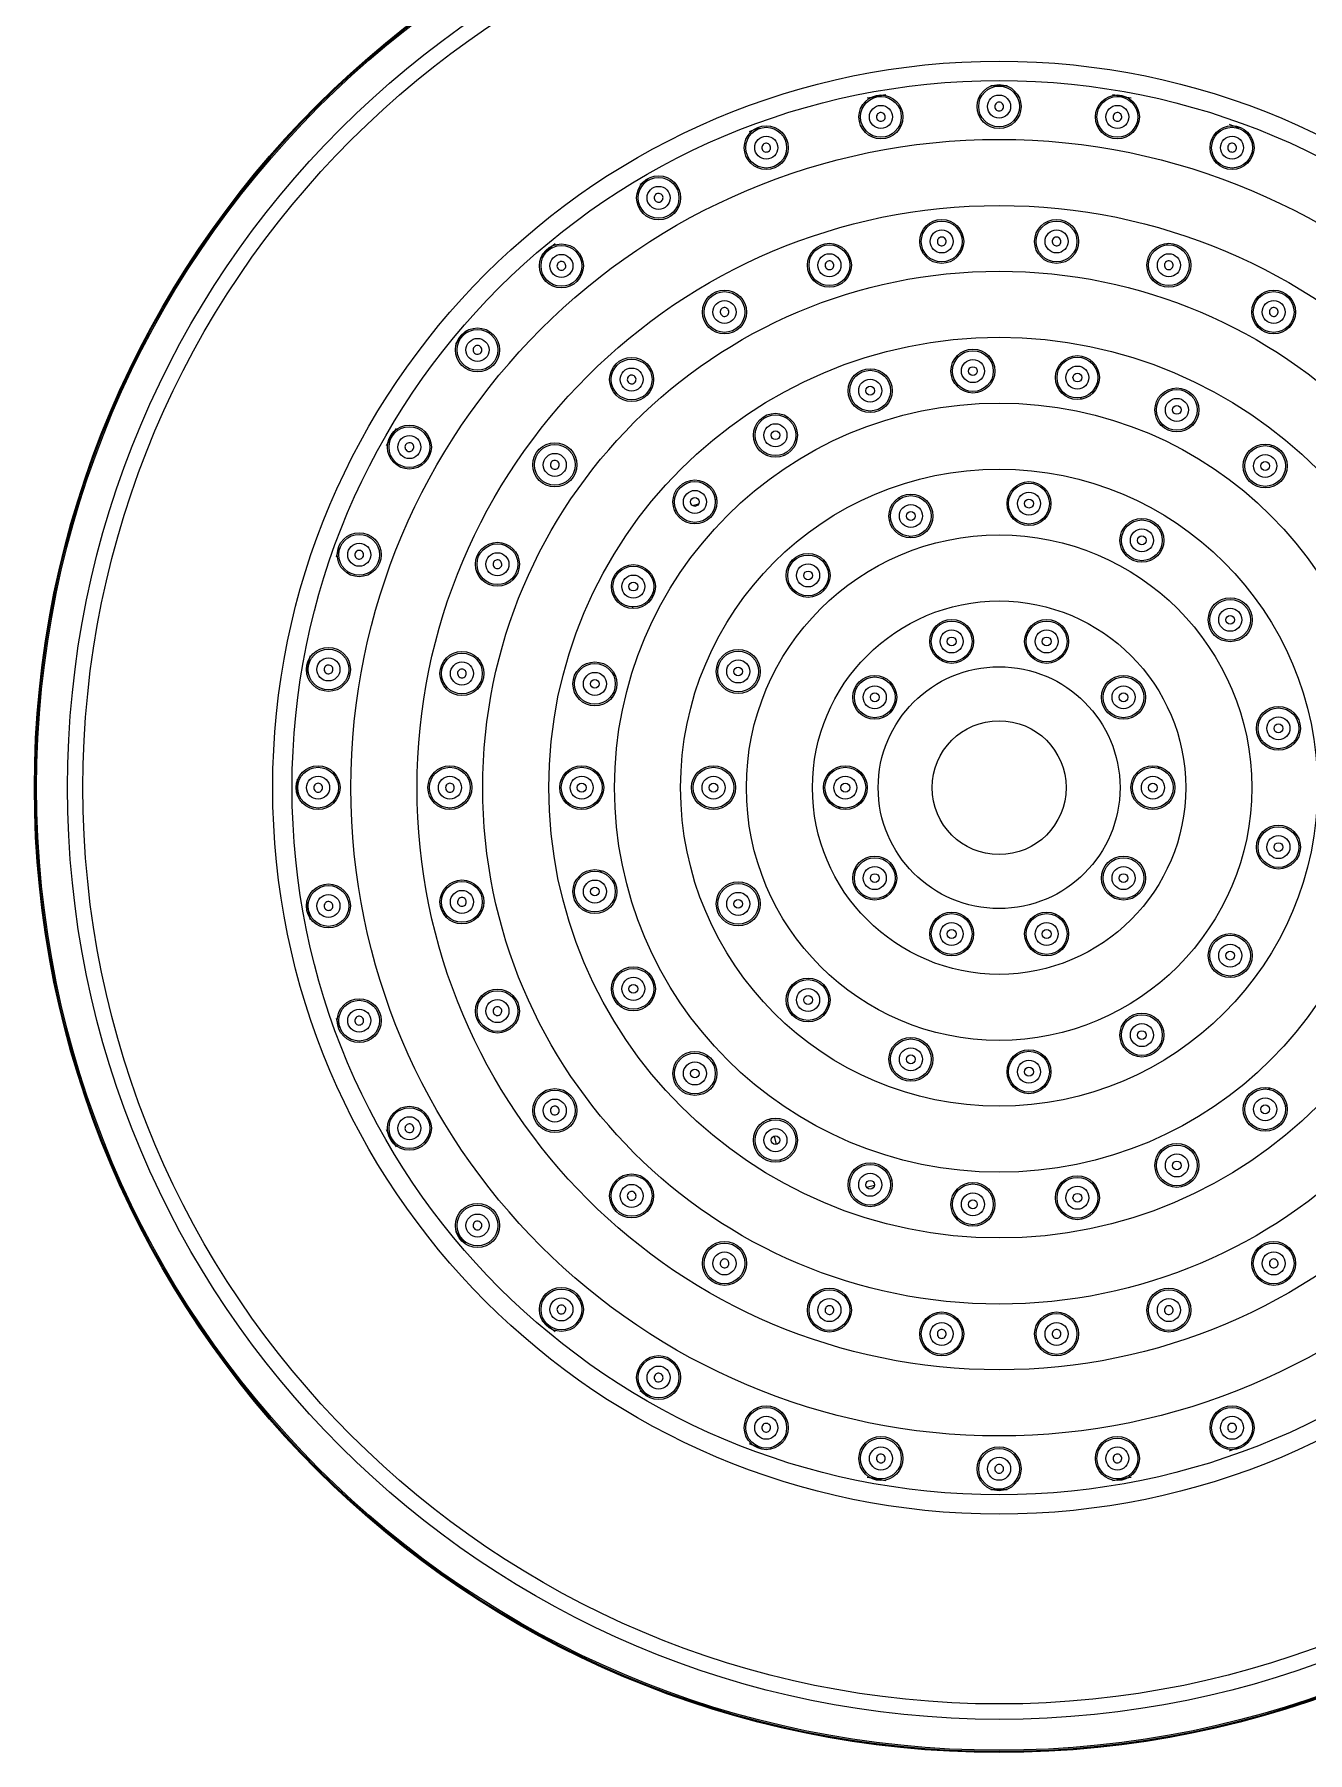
# Model space of a CAD drawing. Header units: millimetres. Extents: x -551172 to 227904, y -3435 to 261611.
# Drawn here: x 186471.7 to 186616.6, y 88630 to 88825.5 of the extents above; entities that cross this region are included whole.
import ezdxf

# ---------------------------------------------------------------- set-up
doc = ezdxf.new("R2010")
doc.units = ezdxf.units.MM
doc.header["$LTSCALE"] = 100
doc.layers.add('F-HAT', color=251, linetype='Continuous')

msp = doc.modelspace()

# ---------------------------------------------------------------- linework, layer by layer
at = {"layer": 'F-HAT'}
for p, q in [((186600.59, 88801.58), (186600.63, 88801.75)), ((186599.41, 88797.19), (186599.47, 88797.39)), ((186591.89, 88788.42), (186591.84, 88788.23)), ((186590.76, 88784.21), (186590.71, 88784.02)), ((186600.17, 88781.08), (186599.94, 88781.02)), ((186612.47, 88778.62), (186612.42, 88778.8)), ((186544.74, 88771.4), (186544.56, 88771.35)), ((186547.23, 88772.07), (186546.67, 88771.92)), ((186549.29, 88772.62), (186549.1, 88772.57)), ((186570.03, 88772.8), (186570.08, 88772.62)), ((186571.2, 88768.44), (186571.25, 88768.26)), ((186539.7, 88760.42), (186539.75, 88760.24)), ((186574.02, 88757.92), (186574.08, 88757.7)), ((186574.94, 88754.46), (186575.01, 88754.23)), ((186537.26, 88750.22), (186537.31, 88750.02)), ((186615.54, 88746.37), (186615.72, 88746.42)), ((186611.18, 88745.21), (186611.37, 88745.25)), ((186599.48, 88742.07), (186599.79, 88742.15)), ((186597.06, 88741.42), (186597.36, 88741.5)), ((186565.85, 88738.23), (186565.55, 88738.15)), ((186563.43, 88737.59), (186563.11, 88737.5)), ((186536.36, 88730.33), (186536.06, 88730.25)), ((186533.8, 88729.65), (186533.5, 88729.57)), ((186522.8, 88726.7), (186522.6, 88726.64)), ((186518.41, 88725.52), (186518.24, 88725.48)), ((186587.96, 88725.19), (186587.9, 88725.43)), ((186588.89, 88721.73), (186588.83, 88721.96)), ((186548.2, 88709.37), (186548.28, 88709.08)), ((186548.98, 88706.49), (186549.06, 88706.19)), ((186612.07, 88705.68), (186612.3, 88705.45)), ((186613.96, 88703.79), (186614.19, 88703.55)), ((186555.33, 88702.1), (186555.38, 88701.92)), ((186555.84, 88700.19), (186556.09, 88699.24)), ((186556.56, 88697.5), (186556.61, 88697.33)), ((186569.05, 88695.09), (186569.2, 88695.13)), ((186564.42, 88693.85), (186564.61, 88693.9)), ((186566.37, 88694.38), (186567.27, 88694.62))]:
    msp.add_line(p, q, dxfattribs=at)
for centre, radius in [((186581.45, 88739.83), 109.79), ((186581.45, 88739.83), 109.68), ((186581.45, 88739.83), 109.53), ((186581.45, 88739.83), 106.01), ((186581.45, 88739.83), 104.26), ((186581.45, 88739.83), 82.66), ((186581.45, 88739.83), 80.46), ((186568, 88816.15), 2.5), ((186568, 88816.15), 2.32), ((186581.45, 88817.33), 2.5), ((186581.45, 88817.33), 2.32), ((186581.45, 88817.33), 1.31), ((186594.91, 88816.15), 2.5), ((186594.91, 88816.15), 2.32), ((186568, 88816.15), 1.31), ((186594.91, 88816.15), 1.31), ((186554.95, 88812.65), 2.5), ((186554.95, 88812.65), 2.32), ((186607.96, 88812.65), 2.5), ((186607.96, 88812.65), 2.32), ((186581.45, 88739.83), 73.76), ((186554.95, 88812.65), 1.31), ((186607.96, 88812.65), 1.31), ((186542.7, 88806.94), 2.5), ((186542.7, 88806.94), 2.32), ((186542.7, 88806.94), 1.31), ((186581.45, 88739.83), 66.24), ((186574.92, 88801.98), 2.5), ((186574.92, 88801.98), 2.32), ((186587.99, 88801.98), 2.5), ((186587.99, 88801.98), 2.32), ((186574.92, 88801.98), 1.31), ((186587.99, 88801.98), 1.31), ((186531.64, 88799.2), 2.5), ((186531.64, 88799.2), 2.32), ((186531.64, 88799.2), 1.31), ((186562.14, 88799.27), 2.5), ((186562.14, 88799.27), 2.32), ((186562.14, 88799.27), 1.31), ((186600.77, 88799.27), 2.5), ((186600.77, 88799.27), 2.32), ((186600.77, 88799.27), 1.31), ((186581.45, 88739.83), 58.76), ((186550.2, 88793.95), 2.5), ((186612.7, 88793.95), 2.5), ((186550.2, 88793.95), 2.32), ((186550.2, 88793.95), 1.31), ((186612.7, 88793.95), 2.32), ((186612.7, 88793.95), 1.31), ((186522.09, 88789.64), 2.5), ((186522.09, 88789.64), 2.32), ((186522.09, 88789.64), 1.31), ((186581.45, 88739.83), 51.24), ((186539.63, 88786.27), 2.5), ((186539.63, 88786.27), 2.32), ((186578.47, 88787.23), 2.5), ((186578.47, 88787.23), 2.32), ((186590.36, 88786.49), 2.5), ((186590.36, 88786.49), 2.32), ((186539.63, 88786.27), 1.31), ((186566.78, 88785), 2.5), ((186566.78, 88785), 2.32), ((186578.47, 88787.23), 1.31), ((186578.47, 88787.23), 0.5), ((186590.36, 88786.49), 1.31), ((186590.36, 88786.49), 0.5), ((186566.78, 88785), 1.31), ((186566.78, 88785), 0.5), ((186601.68, 88782.81), 2.5), ((186601.68, 88782.81), 2.32), ((186581.45, 88739.83), 43.76), ((186601.68, 88782.81), 1.31), ((186601.68, 88782.81), 0.5), ((186514.34, 88778.58), 2.5), ((186514.34, 88778.58), 2.32), ((186556, 88779.93), 2.5), ((186556, 88779.93), 2.32), ((186556, 88779.93), 1.31), ((186514.34, 88778.58), 1.31), ((186530.89, 88776.56), 2.5), ((186530.89, 88776.56), 2.32), ((186556, 88779.93), 0.5), ((186611.73, 88776.43), 2.5), ((186530.89, 88776.56), 1.31), ((186611.73, 88776.43), 2.32), ((186611.73, 88776.43), 1.31), ((186611.73, 88776.43), 0.5), ((186581.45, 88739.83), 36.24), ((186546.83, 88772.34), 2.5), ((186546.83, 88772.34), 2.32), ((186546.83, 88772.34), 1.31), ((186571.41, 88770.74), 2.5), ((186571.41, 88770.74), 2.32), ((186584.85, 88772.15), 2.5), ((186584.85, 88772.15), 2.32), ((186584.85, 88772.15), 1.31), ((186546.83, 88772.34), 0.5), ((186571.41, 88770.74), 1.31), ((186571.41, 88770.74), 0.5), ((186584.85, 88772.15), 0.5), ((186597.7, 88767.97), 2.5), ((186597.7, 88767.97), 2.32), ((186597.7, 88767.97), 1.31), ((186508.63, 88766.33), 2.5), ((186508.63, 88766.33), 2.32), ((186508.63, 88766.33), 1.31), ((186524.36, 88765.25), 2.5), ((186524.36, 88765.25), 2.32), ((186581.45, 88739.83), 28.76), ((186597.7, 88767.97), 0.5), ((186524.36, 88765.25), 1.31), ((186539.83, 88762.71), 2.5), ((186559.71, 88763.98), 2.5), ((186559.71, 88763.98), 2.32), ((186559.71, 88763.98), 1.31), ((186539.83, 88762.71), 2.32), ((186539.83, 88762.71), 1.31), ((186539.83, 88762.71), 0.5), ((186559.71, 88763.98), 0.5), ((186607.75, 88758.93), 2.5), ((186607.75, 88758.93), 2.32), ((186581.45, 88739.83), 21.24), ((186607.75, 88758.93), 1.31), ((186607.75, 88758.93), 0.5), ((186576.05, 88756.47), 2.5), ((186576.05, 88756.47), 2.32), ((186576.05, 88756.47), 1.31), ((186586.86, 88756.47), 2.5), ((186586.86, 88756.47), 2.32), ((186586.86, 88756.47), 1.31), ((186505.13, 88753.28), 2.5), ((186505.13, 88753.28), 2.32), ((186551.76, 88753.05), 2.5), ((186551.76, 88753.05), 2.32), ((186576.05, 88756.47), 0.5), ((186586.86, 88756.47), 0.5), ((186505.13, 88753.28), 1.31), ((186520.32, 88752.82), 2.5), ((186520.32, 88752.82), 2.32), ((186520.32, 88752.82), 1.31), ((186535.45, 88751.64), 2.5), ((186535.45, 88751.64), 2.32), ((186551.76, 88753.05), 1.31), ((186551.76, 88753.05), 0.5), ((186581.45, 88739.83), 13.76), ((186535.45, 88751.64), 1.31), ((186535.45, 88751.64), 0.5), ((186567.3, 88750.11), 2.5), ((186567.3, 88750.11), 2.32), ((186595.61, 88750.11), 2.5), ((186595.61, 88750.11), 2.32), ((186567.3, 88750.11), 1.31), ((186567.3, 88750.11), 0.5), ((186595.61, 88750.11), 1.31), ((186595.61, 88750.11), 0.5), ((186613.24, 88746.58), 2.5), ((186613.24, 88746.58), 2.32), ((186613.24, 88746.58), 1.31), ((186581.45, 88739.83), 7.62), ((186613.24, 88746.58), 0.5), ((186503.95, 88739.83), 2.5), ((186503.95, 88739.83), 2.32), ((186518.95, 88739.83), 2.5), ((186518.95, 88739.83), 2.32), ((186533.95, 88739.83), 2.5), ((186533.95, 88739.83), 2.32), ((186548.95, 88739.83), 2.5), ((186548.95, 88739.83), 2.32), ((186563.95, 88739.83), 2.5), ((186563.95, 88739.83), 2.32), ((186598.95, 88739.83), 2.5), ((186598.95, 88739.83), 2.32), ((186503.95, 88739.83), 1.31), ((186518.95, 88739.83), 1.31), ((186533.95, 88739.83), 1.31), ((186533.95, 88739.83), 0.5), ((186548.95, 88739.83), 1.31), ((186548.95, 88739.83), 0.5), ((186563.95, 88739.83), 1.31), ((186563.95, 88739.83), 0.5), ((186598.95, 88739.83), 1.31), ((186598.95, 88739.83), 0.5), ((186613.24, 88733.07), 2.5), ((186613.24, 88733.07), 2.32), ((186613.24, 88733.07), 1.31), ((186567.3, 88729.54), 2.5), ((186595.61, 88729.54), 2.5), ((186613.24, 88733.07), 0.5), ((186535.45, 88728.01), 2.5), ((186535.45, 88728.01), 2.32), ((186567.3, 88729.54), 2.32), ((186567.3, 88729.54), 1.31), ((186567.3, 88729.54), 0.5), ((186595.61, 88729.54), 2.32), ((186595.61, 88729.54), 1.31), ((186595.61, 88729.54), 0.5), ((186505.13, 88726.37), 2.5), ((186505.13, 88726.37), 2.32), ((186520.32, 88726.83), 2.5), ((186520.32, 88726.83), 2.32), ((186520.32, 88726.83), 1.31), ((186535.45, 88728.01), 1.31), ((186535.45, 88728.01), 0.5), ((186551.76, 88726.61), 2.5), ((186551.76, 88726.61), 2.32), ((186505.13, 88726.37), 1.31), ((186551.76, 88726.61), 1.31), ((186551.76, 88726.61), 0.5), ((186576.05, 88723.18), 2.5), ((186576.05, 88723.18), 2.32), ((186576.05, 88723.18), 1.31), ((186586.86, 88723.18), 2.5), ((186586.86, 88723.18), 2.32), ((186586.86, 88723.18), 1.31), ((186576.05, 88723.18), 0.5), ((186586.86, 88723.18), 0.5), ((186607.75, 88720.72), 2.5), ((186607.75, 88720.72), 2.32), ((186607.75, 88720.72), 1.31), ((186607.75, 88720.72), 0.5), ((186539.83, 88716.94), 2.5), ((186539.83, 88716.94), 2.32), ((186539.83, 88716.94), 1.31), ((186524.36, 88714.41), 2.5), ((186524.36, 88714.41), 2.32), ((186539.83, 88716.94), 0.5), ((186559.71, 88715.67), 2.5), ((186559.71, 88715.67), 2.32), ((186559.71, 88715.67), 1.31), ((186508.63, 88713.32), 2.5), ((186508.63, 88713.32), 2.32), ((186508.63, 88713.32), 1.31), ((186524.36, 88714.41), 1.31), ((186559.71, 88715.67), 0.5), ((186597.7, 88711.68), 2.5), ((186597.7, 88711.68), 2.32), ((186597.7, 88711.68), 1.31), ((186571.41, 88708.92), 2.5), ((186571.41, 88708.92), 2.32), ((186597.7, 88711.68), 0.5), ((186546.83, 88707.31), 2.5), ((186546.83, 88707.31), 2.32), ((186546.83, 88707.31), 1.31), ((186571.41, 88708.92), 1.31), ((186571.41, 88708.92), 0.5), ((186584.85, 88707.51), 2.5), ((186584.85, 88707.51), 2.32), ((186584.85, 88707.51), 1.31), ((186546.83, 88707.31), 0.5), ((186584.85, 88707.51), 0.5), ((186530.89, 88703.09), 2.5), ((186530.89, 88703.09), 2.32), ((186611.73, 88703.23), 2.5), ((186611.73, 88703.23), 2.32), ((186611.73, 88703.23), 1.31), ((186514.34, 88701.08), 2.5), ((186514.34, 88701.08), 2.32), ((186530.89, 88703.09), 1.31), ((186611.73, 88703.23), 0.5), ((186514.34, 88701.08), 1.31), ((186556, 88699.72), 2.5), ((186556, 88699.72), 2.32), ((186556, 88699.72), 1.31), ((186556, 88699.72), 0.5), ((186601.68, 88696.85), 2.5), ((186601.68, 88696.85), 2.32), ((186566.78, 88694.65), 2.5), ((186566.78, 88694.65), 2.32), ((186601.68, 88696.85), 1.31), ((186601.68, 88696.85), 0.5), ((186539.63, 88693.38), 2.5), ((186539.63, 88693.38), 2.32), ((186566.78, 88694.65), 1.31), ((186566.78, 88694.65), 0.5), ((186578.47, 88692.42), 2.5), ((186578.47, 88692.42), 2.32), ((186590.36, 88693.17), 2.5), ((186590.36, 88693.17), 2.32), ((186539.63, 88693.38), 1.31), ((186578.47, 88692.42), 1.31), ((186578.47, 88692.42), 0.5), ((186590.36, 88693.17), 1.31), ((186590.36, 88693.17), 0.5), ((186522.09, 88690.01), 2.5), ((186522.09, 88690.01), 2.32), ((186522.09, 88690.01), 1.31), ((186550.2, 88685.7), 2.5), ((186550.2, 88685.7), 2.32), ((186550.2, 88685.7), 1.31), ((186612.7, 88685.7), 2.5), ((186612.7, 88685.7), 2.32), ((186612.7, 88685.7), 1.31), ((186531.64, 88680.46), 2.5), ((186531.64, 88680.46), 2.32), ((186531.64, 88680.46), 1.31), ((186562.14, 88680.39), 2.5), ((186562.14, 88680.39), 2.32), ((186562.14, 88680.39), 1.31), ((186600.77, 88680.39), 2.5), ((186600.77, 88680.39), 2.32), ((186600.77, 88680.39), 1.31), ((186574.92, 88677.67), 2.5), ((186574.92, 88677.67), 2.32), ((186587.99, 88677.67), 2.5), ((186587.99, 88677.67), 2.32), ((186574.92, 88677.67), 1.31), ((186587.99, 88677.67), 1.31), ((186542.7, 88672.71), 2.5), ((186542.7, 88672.71), 2.32), ((186542.7, 88672.71), 1.31), ((186554.95, 88667), 2.5), ((186554.95, 88667), 2.32), ((186607.96, 88667), 2.5), ((186607.96, 88667), 2.32), ((186554.95, 88667), 1.31), ((186607.96, 88667), 1.31), ((186568, 88663.5), 2.5), ((186568, 88663.5), 2.32), ((186594.91, 88663.5), 2.5), ((186594.91, 88663.5), 2.32), ((186568, 88663.5), 1.31), ((186581.45, 88662.33), 2.5), ((186581.45, 88662.33), 2.32), ((186581.45, 88662.33), 1.31), ((186594.91, 88663.5), 1.31)]:
    msp.add_circle(centre, radius, dxfattribs=at)
for start, end in [(99.2872, 100.8366), (89.3325, 90.6661), (79.1614, 80.7115), (109.9989, 110.8672), (70.0011, 70.8393), (120.0033, 120.7866), (129.2273, 130.6163), (139.3828, 140.7709), (149.2118, 150.8674), (160.0011, 160.8393), (169.1614, 170.7115), (179.3197, 180.6798), (189.2872, 190.8366), (199.1588, 199.9989), (209.1305, 210.7866), (219.2273, 220.6163), (229.3828, 230.7709), (239.2118, 239.9967), (249.1308, 250.0011), (289.1588, 289.9989), (259.1614, 260.7115), (269.3325, 270.6661), (279.2872, 280.8366)]:
    msp.add_arc((186581.45, 88739.83), 79.87, start, end, dxfattribs=at)
for points, knots in [([(186567.91, 88816.64), (186567.84, 88816.63), (186567.7, 88816.57), (186567.54, 88816.4), (186567.48, 88816.17), (186567.52, 88815.95), (186567.66, 88815.76), (186567.86, 88815.65), (186568.01, 88815.64), (186568.08, 88815.66)], [0, 0, 0, 0, 0.222134, 0.444291, 0.666477, 0.888675, 1.110861, 1.333018, 1.555152, 1.555152, 1.555152, 1.555152]), ([(186568.08, 88815.66), (186568.16, 88815.67), (186568.3, 88815.73), (186568.45, 88815.9), (186568.51, 88816.12), (186568.47, 88816.35), (186568.34, 88816.54), (186568.14, 88816.65), (186567.98, 88816.65), (186567.91, 88816.64)], [0, 0, 0, 0, 0.222133, 0.444289, 0.666476, 0.888675, 1.110862, 1.333019, 1.555152, 1.555152, 1.555152, 1.555152]), ([(186581.45, 88817.83), (186581.38, 88817.83), (186581.23, 88817.79), (186581.05, 88817.65), (186580.95, 88817.44), (186580.95, 88817.21), (186581.05, 88817), (186581.23, 88816.86), (186581.38, 88816.83), (186581.45, 88816.83)], [0, 0, 0, 0, 0.222134, 0.444291, 0.666477, 0.888675, 1.110861, 1.333018, 1.555152, 1.555152, 1.555152, 1.555152]), ([(186581.45, 88816.83), (186581.53, 88816.83), (186581.68, 88816.86), (186581.86, 88817), (186581.96, 88817.21), (186581.96, 88817.44), (186581.86, 88817.65), (186581.68, 88817.79), (186581.53, 88817.83), (186581.45, 88817.83)], [0, 0, 0, 0, 0.222133, 0.444289, 0.666476, 0.888675, 1.110862, 1.333019, 1.555152, 1.555152, 1.555152, 1.555152]), ([(186595, 88816.64), (186594.93, 88816.65), (186594.77, 88816.65), (186594.57, 88816.54), (186594.44, 88816.35), (186594.4, 88816.12), (186594.46, 88815.9), (186594.61, 88815.73), (186594.75, 88815.67), (186594.83, 88815.66)], [0, 0, 0, 0, 0.222134, 0.444291, 0.666477, 0.888675, 1.110861, 1.333018, 1.555152, 1.555152, 1.555152, 1.555152]), ([(186594.83, 88815.66), (186594.9, 88815.64), (186595.05, 88815.65), (186595.25, 88815.76), (186595.39, 88815.95), (186595.43, 88816.17), (186595.37, 88816.4), (186595.21, 88816.57), (186595.07, 88816.63), (186595, 88816.64)], [0, 0, 0, 0, 0.222133, 0.444289, 0.666476, 0.888675, 1.110862, 1.333019, 1.555152, 1.555152, 1.555152, 1.555152]), ([(186554.78, 88813.12), (186554.71, 88813.1), (186554.58, 88813.01), (186554.46, 88812.82), (186554.44, 88812.59), (186554.51, 88812.37), (186554.68, 88812.21), (186554.9, 88812.14), (186555.05, 88812.16), (186555.12, 88812.18)], [0, 0, 0, 0, 0.222134, 0.444291, 0.666477, 0.888675, 1.110861, 1.333018, 1.555152, 1.555152, 1.555152, 1.555152]), ([(186555.12, 88812.18), (186555.19, 88812.21), (186555.32, 88812.29), (186555.44, 88812.49), (186555.46, 88812.72), (186555.38, 88812.93), (186555.22, 88813.09), (186555, 88813.17), (186554.85, 88813.15), (186554.78, 88813.12)], [0, 0, 0, 0, 0.222133, 0.444289, 0.666476, 0.888675, 1.110862, 1.333019, 1.555152, 1.555152, 1.555152, 1.555152]), ([(186608.13, 88813.12), (186608.06, 88813.15), (186607.91, 88813.17), (186607.69, 88813.09), (186607.53, 88812.93), (186607.45, 88812.72), (186607.47, 88812.49), (186607.59, 88812.29), (186607.72, 88812.21), (186607.79, 88812.18)], [0, 0, 0, 0, 0.222134, 0.444291, 0.666477, 0.888675, 1.110861, 1.333018, 1.555152, 1.555152, 1.555152, 1.555152]), ([(186607.79, 88812.18), (186607.86, 88812.16), (186608.01, 88812.14), (186608.23, 88812.21), (186608.39, 88812.37), (186608.47, 88812.59), (186608.45, 88812.82), (186608.33, 88813.01), (186608.2, 88813.1), (186608.13, 88813.12)], [0, 0, 0, 0, 0.222133, 0.444289, 0.666476, 0.888675, 1.110862, 1.333019, 1.555152, 1.555152, 1.555152, 1.555152]), ([(186542.46, 88807.38), (186542.39, 88807.34), (186542.28, 88807.23), (186542.19, 88807.02), (186542.21, 88806.79), (186542.33, 88806.59), (186542.52, 88806.46), (186542.74, 88806.43), (186542.89, 88806.47), (186542.95, 88806.51)], [0, 0, 0, 0, 0.222134, 0.444291, 0.666477, 0.888675, 1.110861, 1.333018, 1.555152, 1.555152, 1.555152, 1.555152]), ([(186542.95, 88806.51), (186543.02, 88806.55), (186543.13, 88806.65), (186543.22, 88806.87), (186543.2, 88807.1), (186543.08, 88807.29), (186542.89, 88807.42), (186542.67, 88807.46), (186542.52, 88807.41), (186542.46, 88807.38)], [0, 0, 0, 0, 0.222133, 0.444289, 0.666476, 0.888675, 1.110862, 1.333019, 1.555152, 1.555152, 1.555152, 1.555152]), ([(186574.87, 88802.48), (186574.8, 88802.47), (186574.65, 88802.42), (186574.49, 88802.26), (186574.41, 88802.05), (186574.43, 88801.82), (186574.55, 88801.62), (186574.75, 88801.5), (186574.9, 88801.48), (186574.97, 88801.49)], [0, 0, 0, 0, 0.222339, 0.444684, 0.667037, 0.889392, 1.111744, 1.334089, 1.556428, 1.556428, 1.556428, 1.556428]), ([(186574.97, 88801.49), (186575.05, 88801.5), (186575.19, 88801.54), (186575.36, 88801.71), (186575.43, 88801.92), (186575.41, 88802.15), (186575.29, 88802.35), (186575.1, 88802.47), (186574.94, 88802.49), (186574.87, 88802.48)], [0, 0, 0, 0, 0.222339, 0.444684, 0.667036, 0.889392, 1.111744, 1.334089, 1.556428, 1.556428, 1.556428, 1.556428]), ([(186588.04, 88802.48), (186587.97, 88802.49), (186587.81, 88802.47), (186587.62, 88802.35), (186587.5, 88802.15), (186587.47, 88801.92), (186587.55, 88801.71), (186587.72, 88801.54), (186587.86, 88801.5), (186587.94, 88801.49)], [0, 0, 0, 0, 0.222339, 0.444684, 0.667037, 0.889392, 1.111744, 1.334089, 1.556428, 1.556428, 1.556428, 1.556428]), ([(186587.94, 88801.49), (186588.01, 88801.48), (186588.16, 88801.5), (186588.36, 88801.62), (186588.48, 88801.82), (186588.5, 88802.05), (186588.42, 88802.26), (186588.26, 88802.42), (186588.11, 88802.47), (186588.04, 88802.48)], [0, 0, 0, 0, 0.222339, 0.444684, 0.667036, 0.889392, 1.111744, 1.334089, 1.556428, 1.556428, 1.556428, 1.556428]), ([(186531.32, 88799.58), (186531.26, 88799.53), (186531.17, 88799.41), (186531.12, 88799.18), (186531.18, 88798.96), (186531.33, 88798.78), (186531.54, 88798.69), (186531.77, 88798.69), (186531.9, 88798.76), (186531.96, 88798.81)], [0, 0, 0, 0, 0.222134, 0.444291, 0.666477, 0.888675, 1.110861, 1.333018, 1.555152, 1.555152, 1.555152, 1.555152]), ([(186531.96, 88798.81), (186532.02, 88798.86), (186532.11, 88798.98), (186532.15, 88799.21), (186532.1, 88799.43), (186531.95, 88799.61), (186531.74, 88799.7), (186531.51, 88799.7), (186531.37, 88799.62), (186531.32, 88799.58)], [0, 0, 0, 0, 0.222133, 0.444289, 0.666476, 0.888675, 1.110862, 1.333019, 1.555152, 1.555152, 1.555152, 1.555152]), ([(186561.99, 88799.74), (186561.92, 88799.72), (186561.78, 88799.64), (186561.66, 88799.45), (186561.63, 88799.22), (186561.7, 88799), (186561.86, 88798.84), (186562.07, 88798.76), (186562.22, 88798.77), (186562.3, 88798.79)], [0, 0, 0, 0, 0.222339, 0.444684, 0.667037, 0.889392, 1.111744, 1.334089, 1.556428, 1.556428, 1.556428, 1.556428]), ([(186562.3, 88798.79), (186562.37, 88798.82), (186562.5, 88798.89), (186562.62, 88799.09), (186562.66, 88799.31), (186562.58, 88799.53), (186562.43, 88799.7), (186562.21, 88799.78), (186562.06, 88799.77), (186561.99, 88799.74)], [0, 0, 0, 0, 0.222339, 0.444684, 0.667036, 0.889392, 1.111744, 1.334089, 1.556428, 1.556428, 1.556428, 1.556428]), ([(186600.92, 88799.74), (186600.85, 88799.77), (186600.7, 88799.78), (186600.48, 88799.7), (186600.32, 88799.53), (186600.25, 88799.31), (186600.28, 88799.09), (186600.41, 88798.89), (186600.54, 88798.82), (186600.61, 88798.79)], [0, 0, 0, 0, 0.222339, 0.444684, 0.667037, 0.889392, 1.111744, 1.334089, 1.556428, 1.556428, 1.556428, 1.556428]), ([(186600.61, 88798.79), (186600.68, 88798.77), (186600.84, 88798.76), (186601.05, 88798.84), (186601.21, 88799), (186601.28, 88799.22), (186601.25, 88799.45), (186601.13, 88799.64), (186600.99, 88799.72), (186600.92, 88799.74)], [0, 0, 0, 0, 0.222339, 0.444684, 0.667036, 0.889392, 1.111744, 1.334089, 1.556428, 1.556428, 1.556428, 1.556428]), ([(186550.45, 88793.52), (186550.52, 88793.56), (186550.63, 88793.66), (186550.72, 88793.88), (186550.7, 88794.11), (186550.58, 88794.3), (186550.39, 88794.43), (186550.17, 88794.47), (186550.02, 88794.42), (186549.95, 88794.39)], [0, 0, 0, 0, 0.222339, 0.444684, 0.667036, 0.889392, 1.111744, 1.334089, 1.556428, 1.556428, 1.556428, 1.556428]), ([(186612.95, 88794.39), (186612.89, 88794.42), (186612.74, 88794.47), (186612.52, 88794.43), (186612.33, 88794.3), (186612.21, 88794.11), (186612.19, 88793.88), (186612.28, 88793.66), (186612.39, 88793.56), (186612.45, 88793.52)], [0, 0, 0, 0, 0.222339, 0.444684, 0.667037, 0.889392, 1.111744, 1.334089, 1.556428, 1.556428, 1.556428, 1.556428]), ([(186549.95, 88794.39), (186549.89, 88794.35), (186549.78, 88794.24), (186549.69, 88794.03), (186549.71, 88793.8), (186549.83, 88793.6), (186550.02, 88793.47), (186550.24, 88793.44), (186550.39, 88793.48), (186550.45, 88793.52)], [0, 0, 0, 0, 0.222339, 0.444684, 0.667037, 0.889392, 1.111744, 1.334089, 1.556428, 1.556428, 1.556428, 1.556428]), ([(186612.45, 88793.52), (186612.52, 88793.48), (186612.67, 88793.44), (186612.89, 88793.47), (186613.08, 88793.6), (186613.2, 88793.8), (186613.22, 88794.03), (186613.13, 88794.24), (186613.02, 88794.35), (186612.95, 88794.39)], [0, 0, 0, 0, 0.222339, 0.444684, 0.667036, 0.889392, 1.111744, 1.334089, 1.556428, 1.556428, 1.556428, 1.556428]), ([(186521.7, 88789.96), (186521.66, 88789.91), (186521.59, 88789.77), (186521.58, 88789.54), (186521.68, 88789.33), (186521.85, 88789.18), (186522.07, 88789.13), (186522.3, 88789.17), (186522.42, 88789.26), (186522.47, 88789.32)], [0, 0, 0, 0, 0.222134, 0.444291, 0.666477, 0.888675, 1.110861, 1.333018, 1.555152, 1.555152, 1.555152, 1.555152]), ([(186522.47, 88789.32), (186522.52, 88789.38), (186522.59, 88789.52), (186522.59, 88789.74), (186522.5, 88789.95), (186522.32, 88790.1), (186522.1, 88790.16), (186521.87, 88790.11), (186521.75, 88790.02), (186521.7, 88789.96)], [0, 0, 0, 0, 0.222133, 0.444289, 0.666476, 0.888675, 1.110862, 1.333019, 1.555152, 1.555152, 1.555152, 1.555152]), ([(186539.3, 88786.64), (186539.24, 88786.59), (186539.16, 88786.47), (186539.12, 88786.24), (186539.18, 88786.02), (186539.34, 88785.85), (186539.55, 88785.76), (186539.78, 88785.78), (186539.91, 88785.85), (186539.97, 88785.9)], [0, 0, 0, 0, 0.222339, 0.444684, 0.667037, 0.889392, 1.111744, 1.334089, 1.556428, 1.556428, 1.556428, 1.556428]), ([(186539.97, 88785.9), (186540.02, 88785.95), (186540.11, 88786.08), (186540.15, 88786.3), (186540.09, 88786.52), (186539.93, 88786.7), (186539.72, 88786.78), (186539.49, 88786.77), (186539.35, 88786.69), (186539.3, 88786.64)], [0, 0, 0, 0, 0.222339, 0.444684, 0.667036, 0.889392, 1.111744, 1.334089, 1.556428, 1.556428, 1.556428, 1.556428]), ([(186513.91, 88778.83), (186513.87, 88778.76), (186513.82, 88778.61), (186513.86, 88778.39), (186513.99, 88778.2), (186514.19, 88778.08), (186514.42, 88778.07), (186514.63, 88778.15), (186514.73, 88778.26), (186514.77, 88778.33)], [0, 0, 0, 0, 0.222134, 0.444291, 0.666477, 0.888675, 1.110861, 1.333018, 1.555152, 1.555152, 1.555152, 1.555152]), ([(186514.77, 88778.33), (186514.81, 88778.39), (186514.85, 88778.54), (186514.82, 88778.77), (186514.69, 88778.96), (186514.49, 88779.07), (186514.26, 88779.09), (186514.05, 88779), (186513.94, 88778.89), (186513.91, 88778.83)], [0, 0, 0, 0, 0.222133, 0.444289, 0.666476, 0.888675, 1.110862, 1.333019, 1.555152, 1.555152, 1.555152, 1.555152]), ([(186530.49, 88776.86), (186530.44, 88776.8), (186530.38, 88776.66), (186530.39, 88776.43), (186530.5, 88776.22), (186530.69, 88776.09), (186530.91, 88776.05), (186531.14, 88776.11), (186531.25, 88776.21), (186531.3, 88776.27)], [0, 0, 0, 0, 0.222339, 0.444684, 0.667037, 0.889392, 1.111744, 1.334089, 1.556428, 1.556428, 1.556428, 1.556428]), ([(186531.3, 88776.27), (186531.34, 88776.33), (186531.4, 88776.47), (186531.39, 88776.7), (186531.28, 88776.9), (186531.09, 88777.04), (186530.87, 88777.08), (186530.65, 88777.02), (186530.53, 88776.92), (186530.49, 88776.86)], [0, 0, 0, 0, 0.222339, 0.444684, 0.667036, 0.889392, 1.111744, 1.334089, 1.556428, 1.556428, 1.556428, 1.556428]), ([(186508.16, 88766.5), (186508.13, 88766.43), (186508.12, 88766.28), (186508.19, 88766.06), (186508.35, 88765.9), (186508.56, 88765.82), (186508.79, 88765.84), (186508.99, 88765.96), (186509.07, 88766.09), (186509.1, 88766.16)], [0, 0, 0, 0, 0.222134, 0.444291, 0.666477, 0.888675, 1.110861, 1.333018, 1.555152, 1.555152, 1.555152, 1.555152]), ([(186509.1, 88766.16), (186509.12, 88766.23), (186509.14, 88766.38), (186509.07, 88766.6), (186508.91, 88766.77), (186508.69, 88766.85), (186508.46, 88766.82), (186508.27, 88766.7), (186508.19, 88766.57), (186508.16, 88766.5)], [0, 0, 0, 0, 0.222133, 0.444289, 0.666476, 0.888675, 1.110862, 1.333019, 1.555152, 1.555152, 1.555152, 1.555152]), ([(186523.9, 88765.45), (186523.87, 88765.38), (186523.84, 88765.23), (186523.9, 88765.01), (186524.05, 88764.83), (186524.26, 88764.74), (186524.49, 88764.75), (186524.69, 88764.85), (186524.78, 88764.98), (186524.81, 88765.04)], [0, 0, 0, 0, 0.222339, 0.444684, 0.667037, 0.889392, 1.111744, 1.334089, 1.556428, 1.556428, 1.556428, 1.556428]), ([(186524.81, 88765.04), (186524.84, 88765.11), (186524.87, 88765.26), (186524.82, 88765.49), (186524.67, 88765.66), (186524.46, 88765.75), (186524.23, 88765.75), (186524.02, 88765.64), (186523.93, 88765.52), (186523.9, 88765.45)], [0, 0, 0, 0, 0.222339, 0.444684, 0.667036, 0.889392, 1.111744, 1.334089, 1.556428, 1.556428, 1.556428, 1.556428]), ([(186505.62, 88753.2), (186505.64, 88753.27), (186505.63, 88753.42), (186505.52, 88753.63), (186505.33, 88753.76), (186505.11, 88753.8), (186504.89, 88753.74), (186504.71, 88753.59), (186504.65, 88753.44), (186504.64, 88753.37)], [0, 0, 0, 0, 0.222133, 0.444289, 0.666476, 0.888675, 1.110862, 1.333019, 1.555152, 1.555152, 1.555152, 1.555152]), ([(186504.64, 88753.37), (186504.63, 88753.3), (186504.64, 88753.14), (186504.75, 88752.94), (186504.93, 88752.81), (186505.16, 88752.77), (186505.38, 88752.83), (186505.55, 88752.98), (186505.61, 88753.12), (186505.62, 88753.2)], [0, 0, 0, 0, 0.222134, 0.444291, 0.666477, 0.888675, 1.110861, 1.333018, 1.555152, 1.555152, 1.555152, 1.555152]), ([(186519.83, 88752.93), (186519.82, 88752.85), (186519.82, 88752.7), (186519.92, 88752.49), (186520.1, 88752.35), (186520.33, 88752.3), (186520.55, 88752.36), (186520.73, 88752.51), (186520.79, 88752.65), (186520.81, 88752.72)], [0, 0, 0, 0, 0.222339, 0.444684, 0.667037, 0.889392, 1.111744, 1.334089, 1.556428, 1.556428, 1.556428, 1.556428]), ([(186520.81, 88752.72), (186520.82, 88752.79), (186520.82, 88752.94), (186520.72, 88753.15), (186520.54, 88753.29), (186520.31, 88753.34), (186520.09, 88753.28), (186519.91, 88753.14), (186519.85, 88753), (186519.83, 88752.93)], [0, 0, 0, 0, 0.222339, 0.444684, 0.667036, 0.889392, 1.111744, 1.334089, 1.556428, 1.556428, 1.556428, 1.556428]), ([(186504.45, 88739.83), (186504.45, 88739.9), (186504.42, 88740.05), (186504.28, 88740.23), (186504.07, 88740.33), (186503.84, 88740.33), (186503.63, 88740.23), (186503.49, 88740.05), (186503.46, 88739.9), (186503.46, 88739.83)], [0, 0, 0, 0, 0.222133, 0.444289, 0.666476, 0.888675, 1.110862, 1.333019, 1.555152, 1.555152, 1.555152, 1.555152]), ([(186503.46, 88739.83), (186503.46, 88739.75), (186503.49, 88739.6), (186503.63, 88739.42), (186503.84, 88739.32), (186504.07, 88739.32), (186504.28, 88739.42), (186504.42, 88739.6), (186504.45, 88739.75), (186504.45, 88739.83)], [0, 0, 0, 0, 0.222134, 0.444291, 0.666477, 0.888675, 1.110861, 1.333018, 1.555152, 1.555152, 1.555152, 1.555152]), ([(186519.45, 88739.83), (186519.45, 88739.9), (186519.42, 88740.05), (186519.28, 88740.23), (186519.07, 88740.33), (186518.84, 88740.33), (186518.63, 88740.23), (186518.49, 88740.05), (186518.46, 88739.9), (186518.46, 88739.83)], [0, 0, 0, 0, 0.222339, 0.444684, 0.667036, 0.889392, 1.111744, 1.334089, 1.556428, 1.556428, 1.556428, 1.556428]), ([(186518.46, 88739.83), (186518.46, 88739.75), (186518.49, 88739.6), (186518.63, 88739.42), (186518.84, 88739.32), (186519.07, 88739.32), (186519.28, 88739.42), (186519.42, 88739.6), (186519.45, 88739.75), (186519.45, 88739.83)], [0, 0, 0, 0, 0.222339, 0.444684, 0.667037, 0.889392, 1.111744, 1.334089, 1.556428, 1.556428, 1.556428, 1.556428]), ([(186505.62, 88726.46), (186505.61, 88726.53), (186505.55, 88726.67), (186505.38, 88726.82), (186505.16, 88726.88), (186504.93, 88726.85), (186504.75, 88726.71), (186504.64, 88726.51), (186504.63, 88726.36), (186504.64, 88726.28)], [0, 0, 0, 0, 0.222133, 0.444289, 0.666476, 0.888675, 1.110862, 1.333019, 1.555152, 1.555152, 1.555152, 1.555152]), ([(186504.64, 88726.28), (186504.65, 88726.21), (186504.71, 88726.07), (186504.89, 88725.92), (186505.11, 88725.85), (186505.33, 88725.89), (186505.52, 88726.03), (186505.63, 88726.23), (186505.64, 88726.38), (186505.62, 88726.46)], [0, 0, 0, 0, 0.222134, 0.444291, 0.666477, 0.888675, 1.110861, 1.333018, 1.555152, 1.555152, 1.555152, 1.555152]), ([(186520.81, 88726.94), (186520.79, 88727.01), (186520.73, 88727.15), (186520.55, 88727.29), (186520.33, 88727.35), (186520.1, 88727.3), (186519.92, 88727.16), (186519.82, 88726.96), (186519.82, 88726.8), (186519.83, 88726.73)], [0, 0, 0, 0, 0.222339, 0.444684, 0.667036, 0.889392, 1.111744, 1.334089, 1.556428, 1.556428, 1.556428, 1.556428]), ([(186519.83, 88726.73), (186519.85, 88726.66), (186519.91, 88726.52), (186520.09, 88726.37), (186520.31, 88726.32), (186520.54, 88726.36), (186520.72, 88726.5), (186520.82, 88726.71), (186520.82, 88726.86), (186520.81, 88726.94)], [0, 0, 0, 0, 0.222339, 0.444684, 0.667037, 0.889392, 1.111744, 1.334089, 1.556428, 1.556428, 1.556428, 1.556428]), ([(186524.81, 88714.61), (186524.78, 88714.68), (186524.69, 88714.8), (186524.49, 88714.91), (186524.26, 88714.91), (186524.05, 88714.82), (186523.9, 88714.64), (186523.84, 88714.42), (186523.87, 88714.27), (186523.9, 88714.2)], [0, 0, 0, 0, 0.222339, 0.444684, 0.667036, 0.889392, 1.111744, 1.334089, 1.556428, 1.556428, 1.556428, 1.556428]), ([(186523.9, 88714.2), (186523.93, 88714.14), (186524.02, 88714.01), (186524.23, 88713.91), (186524.46, 88713.9), (186524.67, 88713.99), (186524.82, 88714.17), (186524.87, 88714.39), (186524.84, 88714.54), (186524.81, 88714.61)], [0, 0, 0, 0, 0.222339, 0.444684, 0.667037, 0.889392, 1.111744, 1.334089, 1.556428, 1.556428, 1.556428, 1.556428]), ([(186509.1, 88713.49), (186509.07, 88713.56), (186508.99, 88713.69), (186508.79, 88713.81), (186508.56, 88713.83), (186508.35, 88713.75), (186508.19, 88713.59), (186508.12, 88713.37), (186508.13, 88713.22), (186508.16, 88713.15)], [0, 0, 0, 0, 0.222133, 0.444289, 0.666476, 0.888675, 1.110862, 1.333019, 1.555152, 1.555152, 1.555152, 1.555152]), ([(186508.16, 88713.15), (186508.19, 88713.08), (186508.27, 88712.95), (186508.46, 88712.83), (186508.69, 88712.81), (186508.91, 88712.89), (186509.07, 88713.05), (186509.14, 88713.27), (186509.12, 88713.42), (186509.1, 88713.49)], [0, 0, 0, 0, 0.222134, 0.444291, 0.666477, 0.888675, 1.110861, 1.333018, 1.555152, 1.555152, 1.555152, 1.555152]), ([(186531.3, 88703.38), (186531.25, 88703.44), (186531.14, 88703.55), (186530.91, 88703.61), (186530.69, 88703.57), (186530.5, 88703.43), (186530.39, 88703.23), (186530.38, 88703), (186530.44, 88702.86), (186530.49, 88702.8)], [0, 0, 0, 0, 0.222339, 0.444684, 0.667036, 0.889392, 1.111744, 1.334089, 1.556428, 1.556428, 1.556428, 1.556428]), ([(186530.49, 88702.8), (186530.53, 88702.74), (186530.65, 88702.64), (186530.87, 88702.57), (186531.09, 88702.62), (186531.28, 88702.75), (186531.39, 88702.95), (186531.4, 88703.18), (186531.34, 88703.32), (186531.3, 88703.38)], [0, 0, 0, 0, 0.222339, 0.444684, 0.667037, 0.889392, 1.111744, 1.334089, 1.556428, 1.556428, 1.556428, 1.556428]), ([(186514.77, 88701.33), (186514.73, 88701.39), (186514.63, 88701.5), (186514.42, 88701.59), (186514.19, 88701.57), (186513.99, 88701.46), (186513.86, 88701.27), (186513.82, 88701.04), (186513.87, 88700.89), (186513.91, 88700.83)], [0, 0, 0, 0, 0.222133, 0.444289, 0.666476, 0.888675, 1.110862, 1.333019, 1.555152, 1.555152, 1.555152, 1.555152]), ([(186513.91, 88700.83), (186513.94, 88700.76), (186514.05, 88700.65), (186514.26, 88700.57), (186514.49, 88700.58), (186514.69, 88700.7), (186514.82, 88700.89), (186514.85, 88701.12), (186514.81, 88701.26), (186514.77, 88701.33)], [0, 0, 0, 0, 0.222134, 0.444291, 0.666477, 0.888675, 1.110861, 1.333018, 1.555152, 1.555152, 1.555152, 1.555152]), ([(186539.97, 88693.75), (186539.91, 88693.8), (186539.78, 88693.88), (186539.55, 88693.89), (186539.34, 88693.8), (186539.18, 88693.63), (186539.12, 88693.41), (186539.16, 88693.18), (186539.24, 88693.06), (186539.3, 88693.01)], [0, 0, 0, 0, 0.222339, 0.444684, 0.667036, 0.889392, 1.111744, 1.334089, 1.556428, 1.556428, 1.556428, 1.556428]), ([(186539.3, 88693.01), (186539.35, 88692.96), (186539.49, 88692.88), (186539.72, 88692.87), (186539.93, 88692.96), (186540.09, 88693.13), (186540.15, 88693.35), (186540.11, 88693.58), (186540.02, 88693.7), (186539.97, 88693.75)], [0, 0, 0, 0, 0.222339, 0.444684, 0.667037, 0.889392, 1.111744, 1.334089, 1.556428, 1.556428, 1.556428, 1.556428]), ([(186522.47, 88690.33), (186522.42, 88690.39), (186522.3, 88690.48), (186522.07, 88690.53), (186521.85, 88690.47), (186521.68, 88690.32), (186521.58, 88690.11), (186521.59, 88689.88), (186521.66, 88689.75), (186521.7, 88689.69)], [0, 0, 0, 0, 0.222133, 0.444289, 0.666476, 0.888675, 1.110862, 1.333019, 1.555152, 1.555152, 1.555152, 1.555152]), ([(186521.7, 88689.69), (186521.75, 88689.63), (186521.87, 88689.54), (186522.1, 88689.5), (186522.32, 88689.55), (186522.5, 88689.7), (186522.59, 88689.91), (186522.59, 88690.14), (186522.52, 88690.28), (186522.47, 88690.33)], [0, 0, 0, 0, 0.222134, 0.444291, 0.666477, 0.888675, 1.110861, 1.333018, 1.555152, 1.555152, 1.555152, 1.555152]), ([(186550.45, 88686.13), (186550.39, 88686.17), (186550.24, 88686.22), (186550.02, 88686.18), (186549.83, 88686.05), (186549.71, 88685.85), (186549.69, 88685.62), (186549.78, 88685.41), (186549.89, 88685.31), (186549.95, 88685.27)], [0, 0, 0, 0, 0.222339, 0.444684, 0.667036, 0.889392, 1.111744, 1.334089, 1.556428, 1.556428, 1.556428, 1.556428]), ([(186549.95, 88685.27), (186550.02, 88685.23), (186550.17, 88685.19), (186550.39, 88685.22), (186550.58, 88685.35), (186550.7, 88685.55), (186550.72, 88685.78), (186550.63, 88685.99), (186550.52, 88686.1), (186550.45, 88686.13)], [0, 0, 0, 0, 0.222339, 0.444684, 0.667037, 0.889392, 1.111744, 1.334089, 1.556428, 1.556428, 1.556428, 1.556428]), ([(186612.45, 88686.13), (186612.39, 88686.1), (186612.28, 88685.99), (186612.19, 88685.78), (186612.21, 88685.55), (186612.33, 88685.35), (186612.52, 88685.22), (186612.74, 88685.19), (186612.89, 88685.23), (186612.95, 88685.27)], [0, 0, 0, 0, 0.222339, 0.444684, 0.667036, 0.889392, 1.111744, 1.334089, 1.556428, 1.556428, 1.556428, 1.556428]), ([(186612.95, 88685.27), (186613.02, 88685.31), (186613.13, 88685.41), (186613.22, 88685.62), (186613.2, 88685.85), (186613.08, 88686.05), (186612.89, 88686.18), (186612.67, 88686.22), (186612.52, 88686.17), (186612.45, 88686.13)], [0, 0, 0, 0, 0.222339, 0.444684, 0.667037, 0.889392, 1.111744, 1.334089, 1.556428, 1.556428, 1.556428, 1.556428]), ([(186531.96, 88680.84), (186531.9, 88680.89), (186531.77, 88680.96), (186531.54, 88680.97), (186531.33, 88680.87), (186531.18, 88680.69), (186531.12, 88680.47), (186531.17, 88680.25), (186531.26, 88680.12), (186531.32, 88680.08)], [0, 0, 0, 0, 0.222133, 0.444289, 0.666476, 0.888675, 1.110862, 1.333019, 1.555152, 1.555152, 1.555152, 1.555152]), ([(186531.32, 88680.08), (186531.37, 88680.03), (186531.51, 88679.96), (186531.74, 88679.95), (186531.95, 88680.05), (186532.1, 88680.22), (186532.15, 88680.45), (186532.11, 88680.67), (186532.02, 88680.79), (186531.96, 88680.84)], [0, 0, 0, 0, 0.222134, 0.444291, 0.666477, 0.888675, 1.110861, 1.333018, 1.555152, 1.555152, 1.555152, 1.555152]), ([(186562.3, 88680.86), (186562.22, 88680.88), (186562.07, 88680.9), (186561.86, 88680.82), (186561.7, 88680.65), (186561.63, 88680.43), (186561.66, 88680.2), (186561.78, 88680.01), (186561.92, 88679.93), (186561.99, 88679.91)], [0, 0, 0, 0, 0.222339, 0.444684, 0.667036, 0.889392, 1.111744, 1.334089, 1.556428, 1.556428, 1.556428, 1.556428]), ([(186561.99, 88679.91), (186562.06, 88679.89), (186562.21, 88679.87), (186562.43, 88679.96), (186562.58, 88680.12), (186562.66, 88680.34), (186562.62, 88680.57), (186562.5, 88680.76), (186562.37, 88680.84), (186562.3, 88680.86)], [0, 0, 0, 0, 0.222339, 0.444684, 0.667037, 0.889392, 1.111744, 1.334089, 1.556428, 1.556428, 1.556428, 1.556428]), ([(186600.61, 88680.86), (186600.54, 88680.84), (186600.41, 88680.76), (186600.28, 88680.57), (186600.25, 88680.34), (186600.32, 88680.12), (186600.48, 88679.96), (186600.7, 88679.87), (186600.85, 88679.89), (186600.92, 88679.91)], [0, 0, 0, 0, 0.222339, 0.444684, 0.667036, 0.889392, 1.111744, 1.334089, 1.556428, 1.556428, 1.556428, 1.556428]), ([(186600.92, 88679.91), (186600.99, 88679.93), (186601.13, 88680.01), (186601.25, 88680.2), (186601.28, 88680.43), (186601.21, 88680.65), (186601.05, 88680.82), (186600.84, 88680.9), (186600.68, 88680.88), (186600.61, 88680.86)], [0, 0, 0, 0, 0.222339, 0.444684, 0.667037, 0.889392, 1.111744, 1.334089, 1.556428, 1.556428, 1.556428, 1.556428]), ([(186574.97, 88678.17), (186574.9, 88678.17), (186574.75, 88678.16), (186574.55, 88678.03), (186574.43, 88677.84), (186574.41, 88677.61), (186574.49, 88677.39), (186574.65, 88677.23), (186574.8, 88677.18), (186574.87, 88677.17)], [0, 0, 0, 0, 0.222339, 0.444684, 0.667036, 0.889392, 1.111744, 1.334089, 1.556428, 1.556428, 1.556428, 1.556428]), ([(186574.87, 88677.17), (186574.94, 88677.17), (186575.1, 88677.18), (186575.29, 88677.31), (186575.41, 88677.5), (186575.43, 88677.73), (186575.36, 88677.95), (186575.19, 88678.11), (186575.05, 88678.16), (186574.97, 88678.17)], [0, 0, 0, 0, 0.222339, 0.444684, 0.667037, 0.889392, 1.111744, 1.334089, 1.556428, 1.556428, 1.556428, 1.556428]), ([(186587.94, 88678.17), (186587.86, 88678.16), (186587.72, 88678.11), (186587.55, 88677.95), (186587.47, 88677.73), (186587.5, 88677.5), (186587.62, 88677.31), (186587.81, 88677.18), (186587.97, 88677.17), (186588.04, 88677.17)], [0, 0, 0, 0, 0.222339, 0.444684, 0.667036, 0.889392, 1.111744, 1.334089, 1.556428, 1.556428, 1.556428, 1.556428]), ([(186588.04, 88677.17), (186588.11, 88677.18), (186588.26, 88677.23), (186588.42, 88677.39), (186588.5, 88677.61), (186588.48, 88677.84), (186588.36, 88678.03), (186588.16, 88678.16), (186588.01, 88678.17), (186587.94, 88678.17)], [0, 0, 0, 0, 0.222339, 0.444684, 0.667037, 0.889392, 1.111744, 1.334089, 1.556428, 1.556428, 1.556428, 1.556428]), ([(186542.95, 88673.14), (186542.89, 88673.18), (186542.74, 88673.23), (186542.52, 88673.19), (186542.33, 88673.06), (186542.21, 88672.86), (186542.19, 88672.63), (186542.28, 88672.42), (186542.39, 88672.32), (186542.46, 88672.28)], [0, 0, 0, 0, 0.222133, 0.444289, 0.666476, 0.888675, 1.110862, 1.333019, 1.555152, 1.555152, 1.555152, 1.555152]), ([(186542.46, 88672.28), (186542.52, 88672.24), (186542.67, 88672.2), (186542.89, 88672.23), (186543.08, 88672.36), (186543.2, 88672.56), (186543.22, 88672.79), (186543.13, 88673), (186543.02, 88673.11), (186542.95, 88673.14)], [0, 0, 0, 0, 0.222134, 0.444291, 0.666477, 0.888675, 1.110861, 1.333018, 1.555152, 1.555152, 1.555152, 1.555152]), ([(186555.12, 88667.47), (186555.05, 88667.5), (186554.9, 88667.52), (186554.68, 88667.44), (186554.51, 88667.28), (186554.44, 88667.07), (186554.46, 88666.84), (186554.58, 88666.64), (186554.71, 88666.56), (186554.78, 88666.53)], [0, 0, 0, 0, 0.222133, 0.444289, 0.666476, 0.888675, 1.110862, 1.333019, 1.555152, 1.555152, 1.555152, 1.555152]), ([(186554.78, 88666.53), (186554.85, 88666.51), (186555, 88666.49), (186555.22, 88666.56), (186555.38, 88666.72), (186555.46, 88666.94), (186555.44, 88667.17), (186555.32, 88667.36), (186555.19, 88667.45), (186555.12, 88667.47)], [0, 0, 0, 0, 0.222134, 0.444291, 0.666477, 0.888675, 1.110861, 1.333018, 1.555152, 1.555152, 1.555152, 1.555152]), ([(186607.79, 88667.47), (186607.72, 88667.45), (186607.59, 88667.36), (186607.47, 88667.17), (186607.45, 88666.94), (186607.53, 88666.72), (186607.69, 88666.56), (186607.91, 88666.49), (186608.06, 88666.51), (186608.13, 88666.53)], [0, 0, 0, 0, 0.222133, 0.444289, 0.666476, 0.888675, 1.110862, 1.333019, 1.555152, 1.555152, 1.555152, 1.555152]), ([(186608.13, 88666.53), (186608.2, 88666.56), (186608.33, 88666.64), (186608.45, 88666.84), (186608.47, 88667.07), (186608.39, 88667.28), (186608.23, 88667.44), (186608.01, 88667.52), (186607.86, 88667.5), (186607.79, 88667.47)], [0, 0, 0, 0, 0.222134, 0.444291, 0.666477, 0.888675, 1.110861, 1.333018, 1.555152, 1.555152, 1.555152, 1.555152]), ([(186568.08, 88664), (186568.01, 88664.01), (186567.86, 88664), (186567.66, 88663.89), (186567.52, 88663.71), (186567.48, 88663.48), (186567.54, 88663.26), (186567.7, 88663.09), (186567.84, 88663.03), (186567.91, 88663.01)], [0, 0, 0, 0, 0.222133, 0.444289, 0.666476, 0.888675, 1.110862, 1.333019, 1.555152, 1.555152, 1.555152, 1.555152]), ([(186567.91, 88663.01), (186567.98, 88663), (186568.14, 88663.01), (186568.34, 88663.12), (186568.47, 88663.3), (186568.51, 88663.53), (186568.45, 88663.75), (186568.3, 88663.92), (186568.16, 88663.98), (186568.08, 88664)], [0, 0, 0, 0, 0.222134, 0.444291, 0.666477, 0.888675, 1.110861, 1.333018, 1.555152, 1.555152, 1.555152, 1.555152]), ([(186594.83, 88664), (186594.75, 88663.98), (186594.61, 88663.92), (186594.46, 88663.75), (186594.4, 88663.53), (186594.44, 88663.3), (186594.57, 88663.12), (186594.77, 88663.01), (186594.93, 88663), (186595, 88663.01)], [0, 0, 0, 0, 0.222133, 0.444289, 0.666476, 0.888675, 1.110862, 1.333019, 1.555152, 1.555152, 1.555152, 1.555152]), ([(186595, 88663.01), (186595.07, 88663.03), (186595.21, 88663.09), (186595.37, 88663.26), (186595.43, 88663.48), (186595.39, 88663.71), (186595.25, 88663.89), (186595.05, 88664), (186594.9, 88664.01), (186594.83, 88664)], [0, 0, 0, 0, 0.222134, 0.444291, 0.666477, 0.888675, 1.110861, 1.333018, 1.555152, 1.555152, 1.555152, 1.555152]), ([(186581.45, 88662.83), (186581.38, 88662.83), (186581.23, 88662.79), (186581.05, 88662.65), (186580.95, 88662.44), (186580.95, 88662.21), (186581.05, 88662.01), (186581.23, 88661.86), (186581.38, 88661.83), (186581.45, 88661.83)], [0, 0, 0, 0, 0.222133, 0.444289, 0.666476, 0.888675, 1.110862, 1.333019, 1.555152, 1.555152, 1.555152, 1.555152]), ([(186581.45, 88661.83), (186581.53, 88661.83), (186581.68, 88661.86), (186581.86, 88662.01), (186581.96, 88662.21), (186581.96, 88662.44), (186581.86, 88662.65), (186581.68, 88662.79), (186581.53, 88662.83), (186581.45, 88662.83)], [0, 0, 0, 0, 0.222134, 0.444291, 0.666477, 0.888675, 1.110861, 1.333018, 1.555152, 1.555152, 1.555152, 1.555152])]:
    msp.add_open_spline(points, degree=3, knots=knots, dxfattribs=at)

doc.saveas('drawing.dxf')
